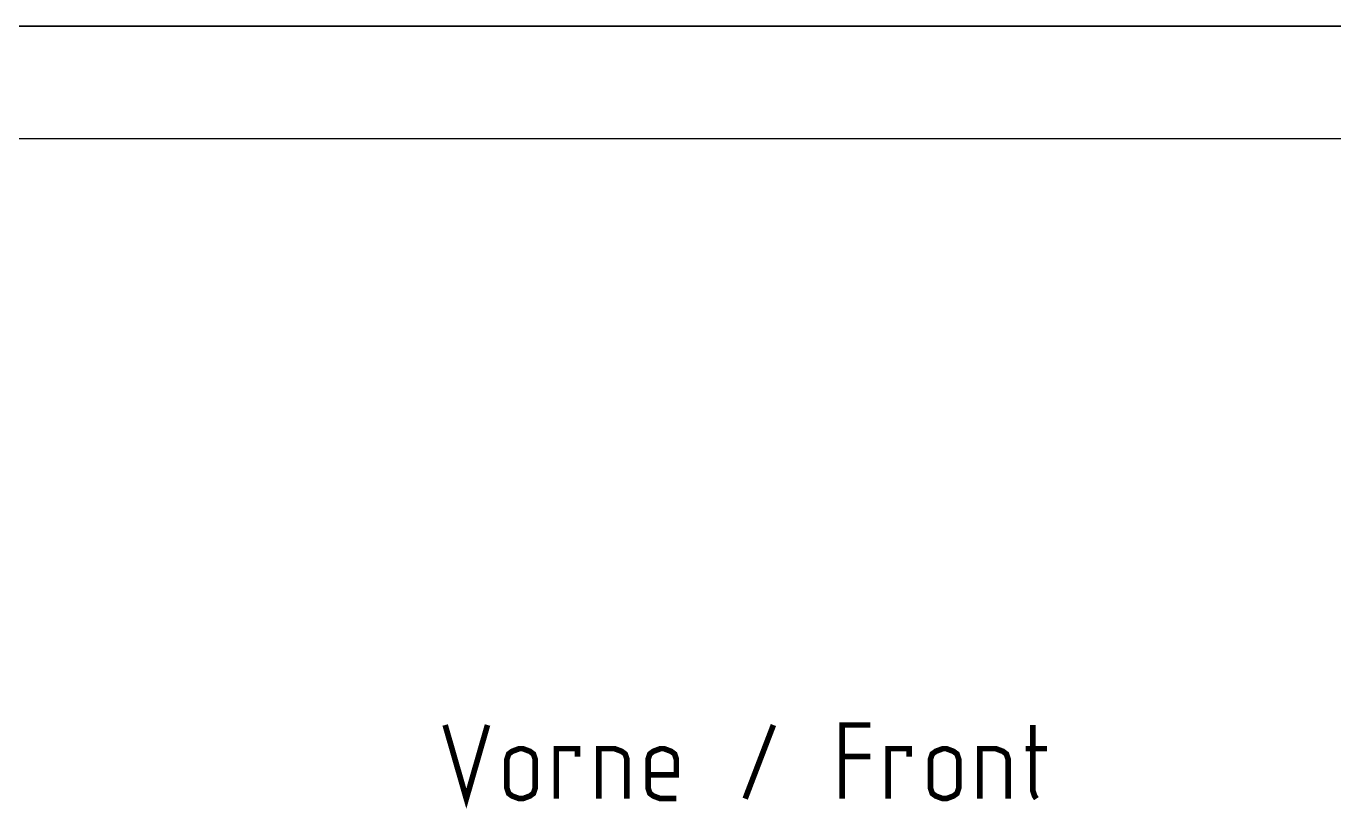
# Model space of a CAD drawing. Extents: x 0 to 420, y 0 to 297.
# Drawn here: x 105 to 163, y 262.3 to 297 of the extents above; entities that cross this region are included whole.
import ezdxf

# ---------------------------------------------------------------- set-up
doc = ezdxf.new("R2010")
doc.units = 0
doc.header["$LTSCALE"] = 23.1
doc.layers.get('0').update_dxf_attribs({"linetype": 'CONTINUOUS'})
doc.layers.add('10300_FRONT_GERMAN_ENGLISH', color=7, linetype='CONTINUOUS')
doc.layers.add('90000_FRAME', color=7, linetype='CONTINUOUS')

msp = doc.modelspace()

# ---------------------------------------------------------------- linework, layer by layer
at = {"color": 7, "linetype": 'CONTINUOUS'}
msp.add_line((0, 297), (420, 297), dxfattribs=at)
at = {"layer": '10300_FRONT_GERMAN_ENGLISH', "color": 7, "linetype": 'CONTINUOUS', "const_width": 0.25}
for points in [[(123.596, 265.994), (124.535, 262.727), (125.475, 265.994)], [(136.911, 262.727), (138.164, 265.994)], [(142.472, 265.994), (141.219, 265.994), (141.219, 262.727)], [(149.678, 265.994), (149.678, 263.077), (149.756, 262.844), (149.835, 262.727)], [(127.59, 264.477), (127.59, 263.194), (127.512, 262.96), (127.355, 262.844), (127.042, 262.727), (126.885, 262.727), (126.572, 262.844), (126.415, 262.96), (126.337, 263.194), (126.337, 264.477), (126.415, 264.71), (126.572, 264.827), (126.885, 264.944), (127.042, 264.944), (127.355, 264.827), (127.512, 264.71), (127.59, 264.477)], [(128.53, 262.727), (128.53, 264.944), (129.47, 264.944), (129.47, 264.594)], [(130.41, 262.727), (130.41, 264.944), (131.115, 264.944), (131.428, 264.827), (131.585, 264.71), (131.663, 264.477), (131.663, 262.727)], [(132.603, 263.777), (133.856, 263.777), (133.856, 264.477), (133.778, 264.71), (133.621, 264.827), (133.308, 264.944), (133.151, 264.944), (132.838, 264.827), (132.681, 264.71), (132.603, 264.477), (132.603, 263.194), (132.681, 262.96), (132.838, 262.844), (133.151, 262.727), (133.856, 262.727)], [(142.472, 264.594), (141.219, 264.594)], [(143.255, 262.727), (143.255, 264.944), (144.195, 264.944), (144.195, 264.594)], [(146.388, 264.477), (146.388, 263.194), (146.31, 262.96), (146.153, 262.844), (145.84, 262.727), (145.683, 262.727), (145.37, 262.844), (145.213, 262.96), (145.135, 263.194), (145.135, 264.477), (145.213, 264.71), (145.37, 264.827), (145.683, 264.944), (145.84, 264.944), (146.153, 264.827), (146.31, 264.71), (146.388, 264.477)], [(147.328, 262.727), (147.328, 264.944), (148.033, 264.944), (148.346, 264.827), (148.503, 264.71), (148.581, 264.477), (148.581, 262.727)], [(149.365, 264.944), (150.305, 264.944)]]:
    msp.add_lwpolyline(points, dxfattribs=at)
at = {"layer": '90000_FRAME', "color": 7, "linetype": 'CONTINUOUS'}
for p, q in [((420, 297), (0, 297)), ((415, 292), (5, 292))]:
    msp.add_line(p, q, dxfattribs=at)

doc.saveas('drawing.dxf')
